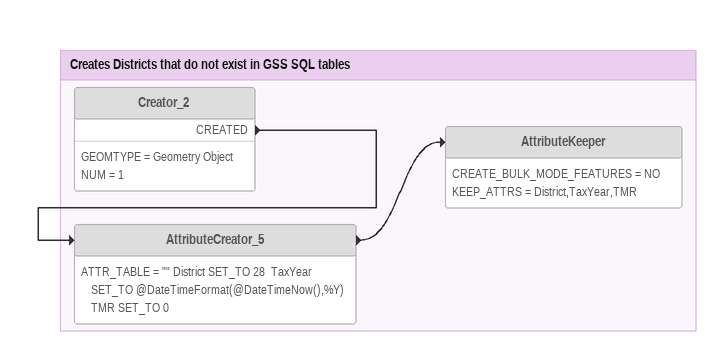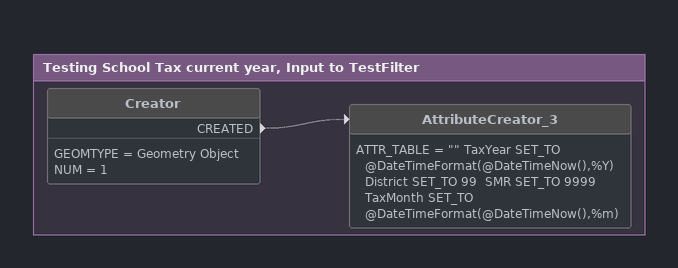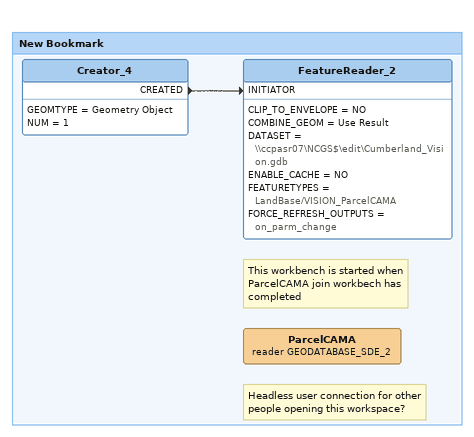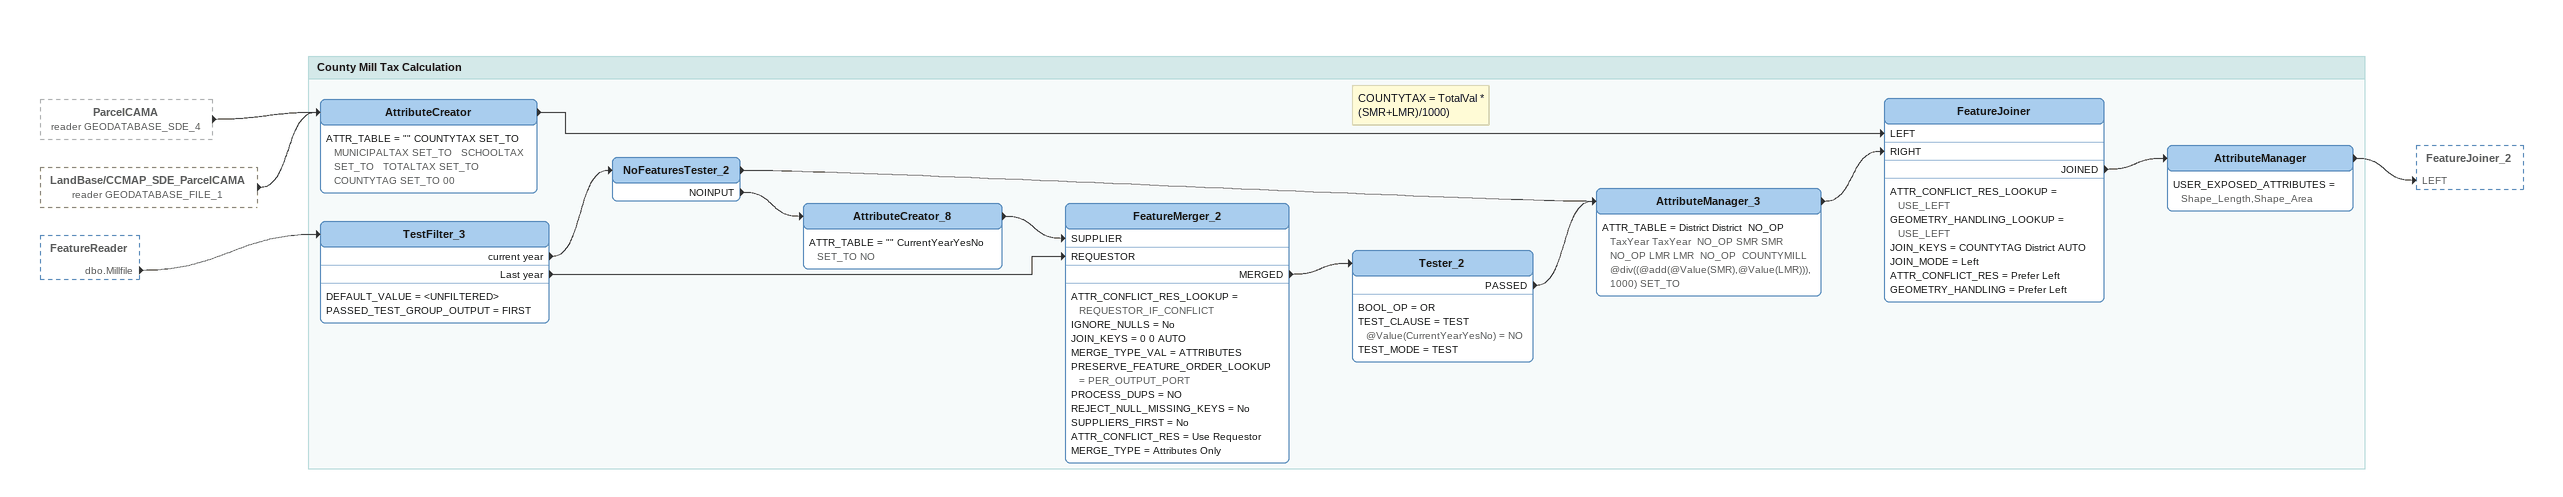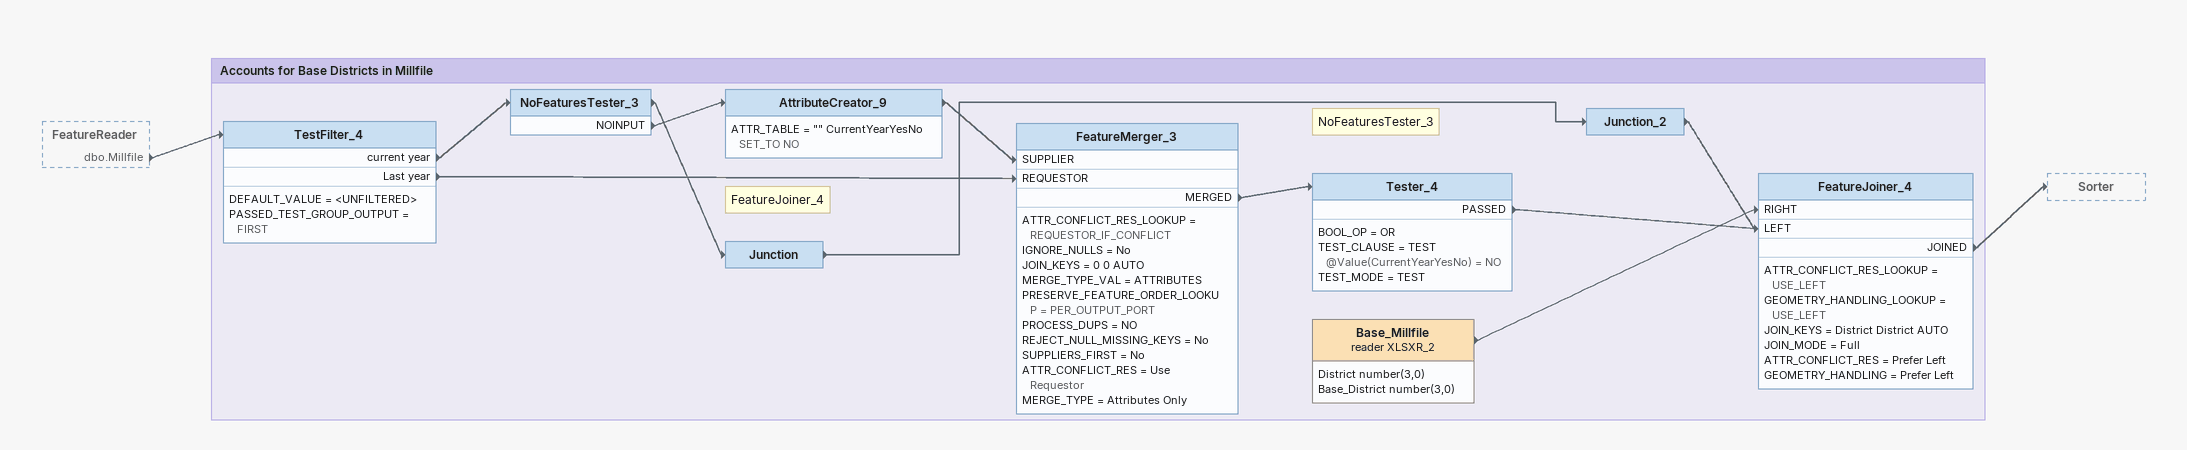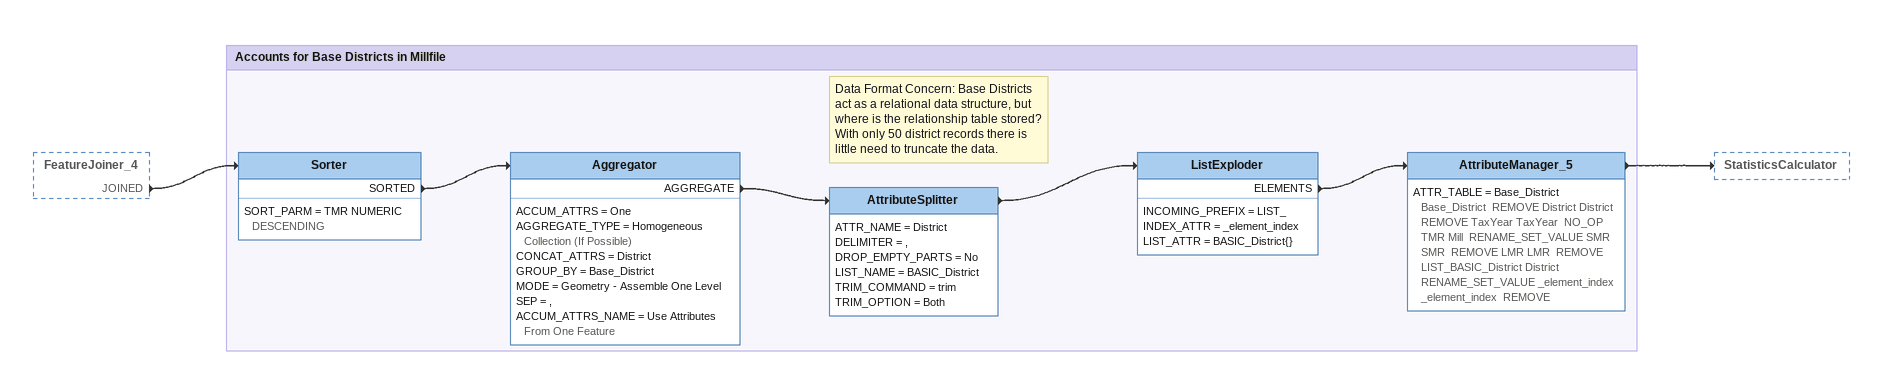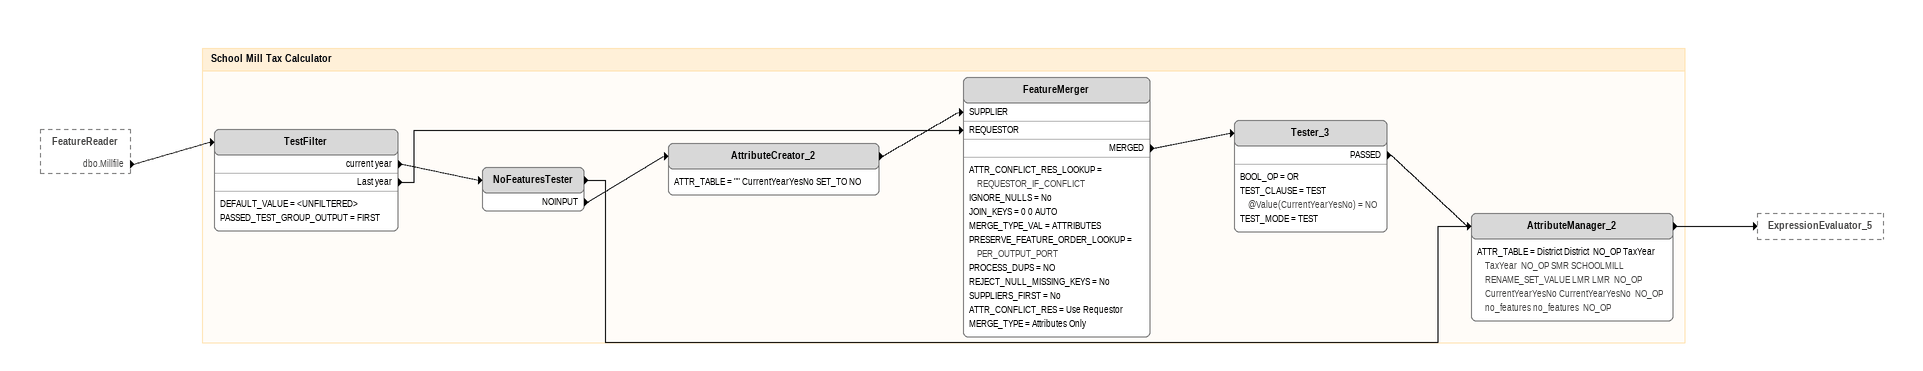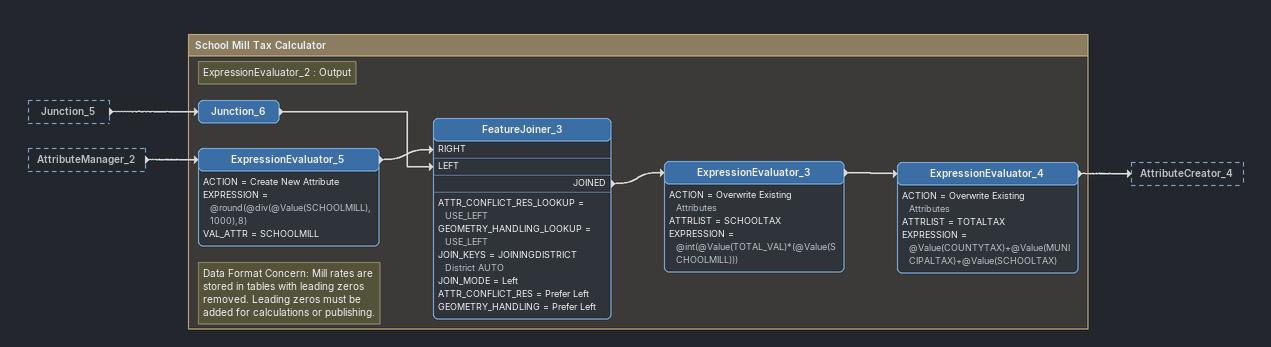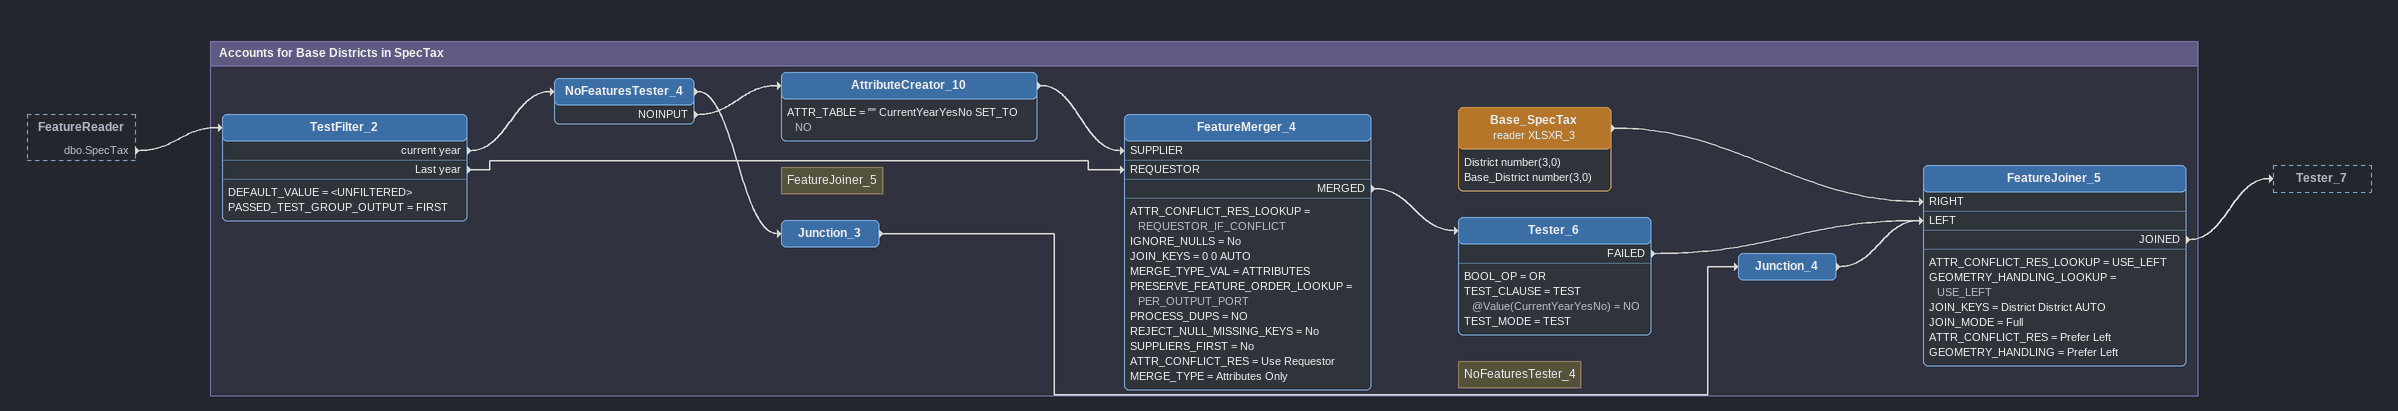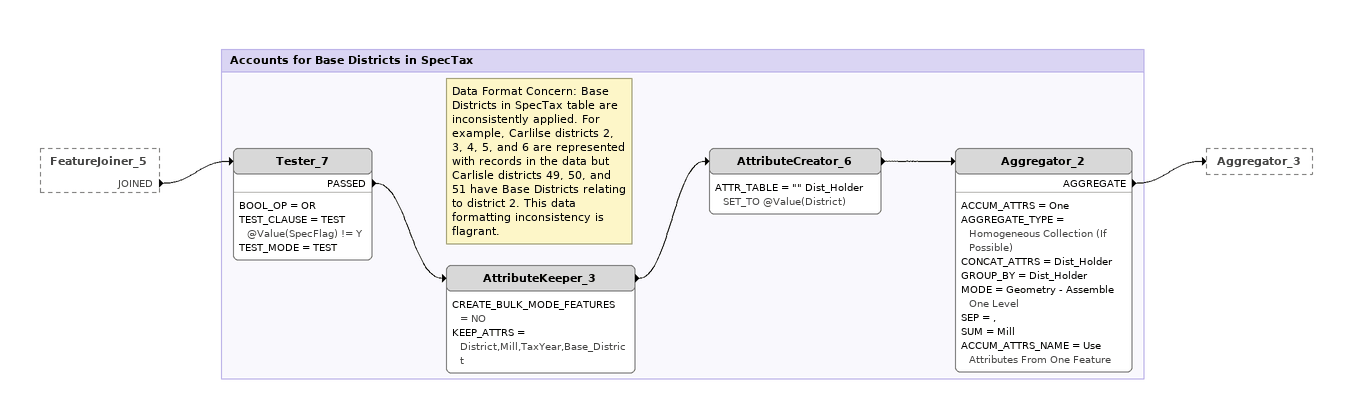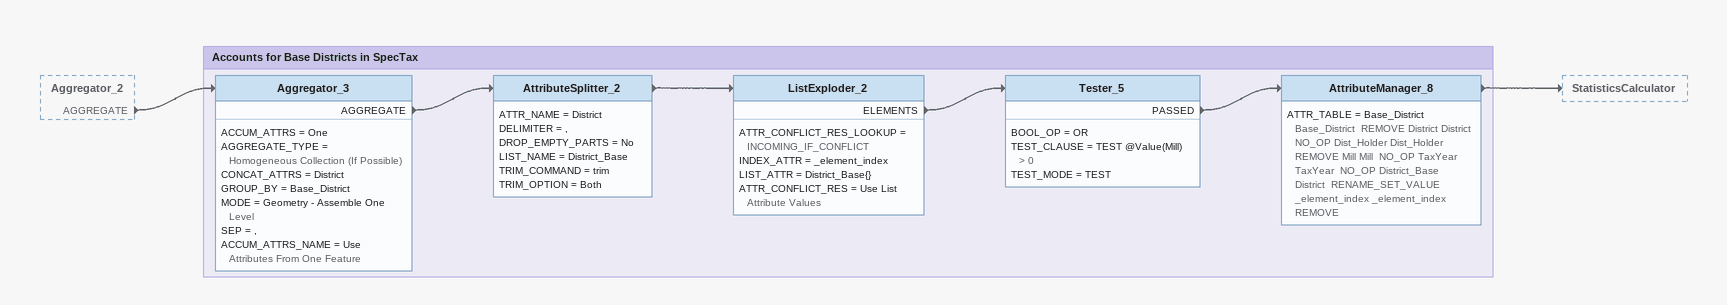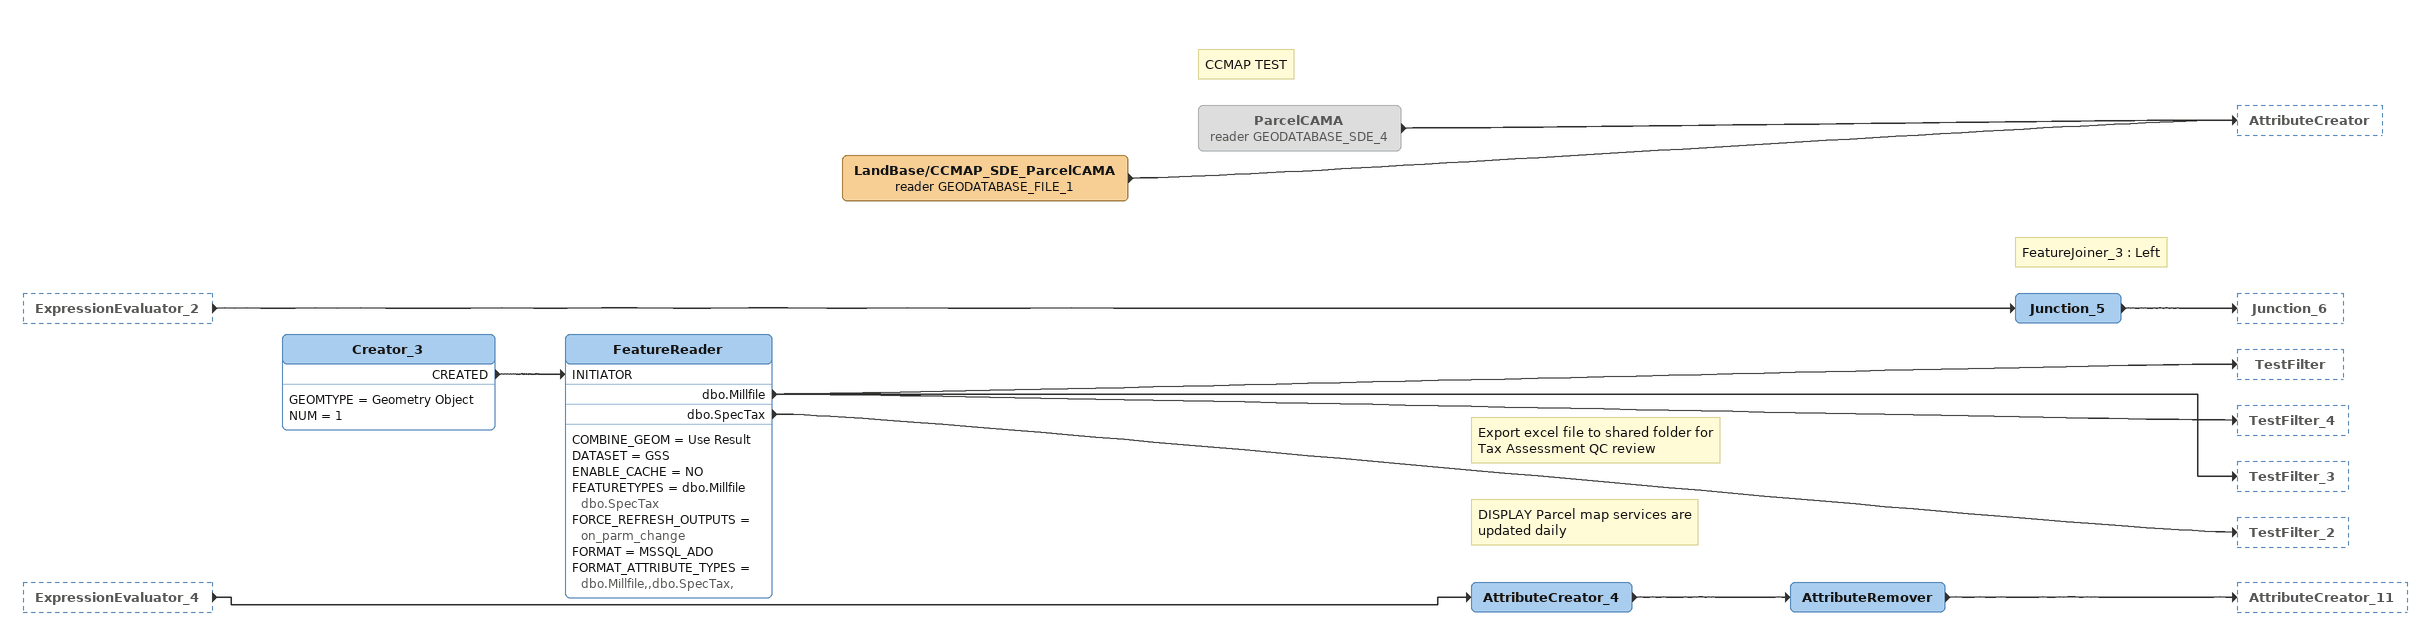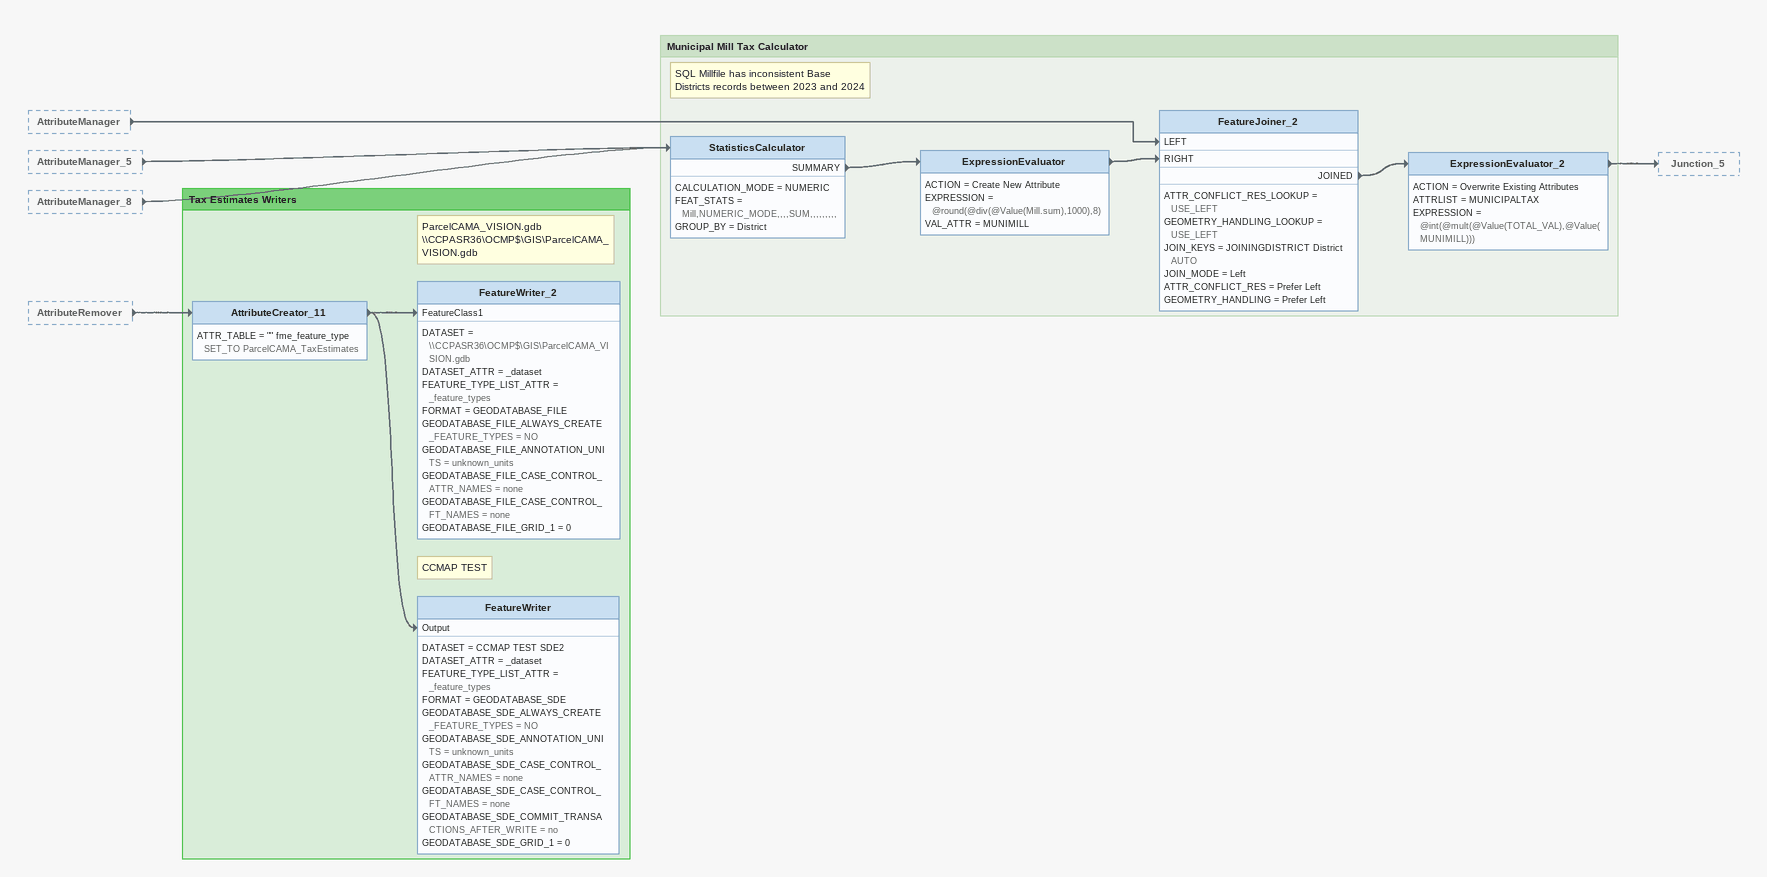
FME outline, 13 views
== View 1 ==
Bookmark: Creates Districts that do not exist in GSS SQL tables
Creator_2 [off]
    GEOMTYPE = Geometry Object
    NUM = 1
    CREATED -> AttributeCreator_5
AttributeCreator_5 [off]
    ATTR_TABLE = "" District SET_TO 28  TaxYear SET_TO @DateTimeFormat(@DateTimeNow(),%Y)  TMR SET_TO 0
    -> AttributeKeeper
AttributeKeeper [off]
    CREATE_BULK_MODE_FEATURES = NO
    KEEP_ATTRS = District,TaxYear,TMR

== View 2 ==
Bookmark: Testing School Tax current year, Input to TestFilter
Creator [off]
    GEOMTYPE = Geometry Object
    NUM = 1
    CREATED -> AttributeCreator_3 [off]
AttributeCreator_3 [off]
    ATTR_TABLE = "" TaxYear SET_TO @DateTimeFormat(@DateTimeNow(),%Y)  District SET_TO 99  SMR SET_TO 9999  TaxMonth SET_TO @DateTimeFormat(@DateTimeNow(),%m)

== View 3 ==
Bookmark: New Bookmark
Creator_4
    GEOMTYPE = Geometry Object
    NUM = 1
    CREATED -> FeatureReader_2 [INITIATOR]
FeatureReader_2
    CLIP_TO_ENVELOPE = NO
    COMBINE_GEOM = Use Result
    DATASET = \\ccpasr07\NCGS$\edit\Cumberland_Vision.gdb
    ENABLE_CACHE = NO
    FEATURETYPES = LandBase/VISION_ParcelCAMA
    FORCE_REFRESH_OUTPUTS = on_parm_change
Note: This workbench is started when ParcelCAMA join workbech has completed
Note: Headless user connection for other people opening this workspace?
ParcelCAMA (reader GEODATABASE_SDE_2)

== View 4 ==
ParcelCAMA (reader GEODATABASE_SDE_4) [outside]
    -> AttributeCreator
LandBase/CCMAP_SDE_ParcelCAMA (reader GEODATABASE_FILE_1) [outside]
    -> AttributeCreator
FeatureReader [outside]
    dbo.Millfile -> TestFilter_3

Bookmark: County Mill Tax Calculation
TestFilter_3
    DEFAULT_VALUE = <UNFILTERED>
    PASSED_TEST_GROUP_OUTPUT = FIRST
    current year -> NoFeaturesTester_2
    Last year -> FeatureMerger_2 [REQUESTOR]
NoFeaturesTester_2
    NOINPUT -> AttributeCreator_8
    -> AttributeManager_3
AttributeCreator_8
    ATTR_TABLE = "" CurrentYearYesNo SET_TO NO
    -> FeatureMerger_2 [SUPPLIER]
FeatureMerger_2
    ATTR_CONFLICT_RES_LOOKUP = REQUESTOR_IF_CONFLICT
    IGNORE_NULLS = No
    JOIN_KEYS = 0 0 AUTO
    MERGE_TYPE_VAL = ATTRIBUTES
    PRESERVE_FEATURE_ORDER_LOOKUP = PER_OUTPUT_PORT
    PROCESS_DUPS = NO
    REJECT_NULL_MISSING_KEYS = No
    SUPPLIERS_FIRST = No
    ATTR_CONFLICT_RES = Use Requestor
    MERGE_TYPE = Attributes Only
    MERGED -> Tester_2
Tester_2
    BOOL_OP = OR
    TEST_CLAUSE = TEST @Value(CurrentYearYesNo) = NO
    TEST_MODE = TEST
    PASSED -> AttributeManager_3
Note: COUNTYTAX = TotalVal * (SMR+LMR)/1000)
AttributeManager_3
    ATTR_TABLE = District District  NO_OP TaxYear TaxYear  NO_OP SMR SMR  NO_OP LMR LMR  NO_OP  COUNTYMILL @div((@add(@Value(SMR),@Value(LMR))),1000) SET_TO
    -> FeatureJoiner [RIGHT]
AttributeCreator
    ATTR_TABLE = "" COUNTYTAX SET_TO   MUNICIPALTAX SET_TO   SCHOOLTAX SET_TO   TOTALTAX SET_TO   COUNTYTAG SET_TO 00
    -> FeatureJoiner [LEFT]
FeatureJoiner
    ATTR_CONFLICT_RES_LOOKUP = USE_LEFT
    GEOMETRY_HANDLING_LOOKUP = USE_LEFT
    JOIN_KEYS = COUNTYTAG District AUTO
    JOIN_MODE = Left
    ATTR_CONFLICT_RES = Prefer Left
    GEOMETRY_HANDLING = Prefer Left
    JOINED -> AttributeManager
AttributeManager
    USER_EXPOSED_ATTRIBUTES = Shape_Length,Shape_Area
    -> FeatureJoiner_2 [LEFT]

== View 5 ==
FeatureReader [outside]
    dbo.Millfile -> TestFilter_4

Bookmark: Accounts for Base Districts in Millfile
TestFilter_4
    DEFAULT_VALUE = <UNFILTERED>
    PASSED_TEST_GROUP_OUTPUT = FIRST
    current year -> NoFeaturesTester_3
    Last year -> FeatureMerger_3 [REQUESTOR]
NoFeaturesTester_3
    NOINPUT -> AttributeCreator_9
    -> Junction
AttributeCreator_9
    ATTR_TABLE = "" CurrentYearYesNo SET_TO NO
    -> FeatureMerger_3 [SUPPLIER]
FeatureMerger_3
    ATTR_CONFLICT_RES_LOOKUP = REQUESTOR_IF_CONFLICT
    IGNORE_NULLS = No
    JOIN_KEYS = 0 0 AUTO
    MERGE_TYPE_VAL = ATTRIBUTES
    PRESERVE_FEATURE_ORDER_LOOKUP = PER_OUTPUT_PORT
    PROCESS_DUPS = NO
    REJECT_NULL_MISSING_KEYS = No
    SUPPLIERS_FIRST = No
    ATTR_CONFLICT_RES = Use Requestor
    MERGE_TYPE = Attributes Only
    MERGED -> Tester_4
Tester_4
    BOOL_OP = OR
    TEST_CLAUSE = TEST @Value(CurrentYearYesNo) = NO
    TEST_MODE = TEST
    PASSED -> FeatureJoiner_4 [LEFT]
Note: FeatureJoiner_4
Junction
    -> Junction_2
Note: NoFeaturesTester_3
Junction_2
    -> FeatureJoiner_4 [LEFT]
Base_Millfile (reader XLSXR_2)
    attributes: District number(3,0), Base_District number(3,0)
    -> FeatureJoiner_4 [RIGHT]
FeatureJoiner_4
    ATTR_CONFLICT_RES_LOOKUP = USE_LEFT
    GEOMETRY_HANDLING_LOOKUP = USE_LEFT
    JOIN_KEYS = District District AUTO
    JOIN_MODE = Full
    ATTR_CONFLICT_RES = Prefer Left
    GEOMETRY_HANDLING = Prefer Left
    JOINED -> Sorter

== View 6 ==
FeatureJoiner_4 [outside]
    JOINED -> Sorter

Bookmark: Accounts for Base Districts in Millfile
Sorter
    SORT_PARM = TMR NUMERIC DESCENDING
    SORTED -> Aggregator
Aggregator
    ACCUM_ATTRS = One
    AGGREGATE_TYPE = Homogeneous Collection (If Possible)
    CONCAT_ATTRS = District
    GROUP_BY = Base_District
    MODE = Geometry - Assemble One Level
    SEP = ,
    ACCUM_ATTRS_NAME = Use Attributes From One Feature
    AGGREGATE -> AttributeSplitter
Note: Data Format Concern: Base Districts act as a relational data structure, but where is the relationship table stored? With only 50 district records there is little need to truncate the data.
AttributeSplitter
    ATTR_NAME = District
    DELIMITER = ,
    DROP_EMPTY_PARTS = No
    LIST_NAME = BASIC_District
    TRIM_COMMAND = trim
    TRIM_OPTION = Both
    -> ListExploder
ListExploder
    INCOMING_PREFIX = LIST_
    INDEX_ATTR = _element_index
    LIST_ATTR = BASIC_District{}
    ELEMENTS -> AttributeManager_5
AttributeManager_5
    ATTR_TABLE = Base_District Base_District  REMOVE District District  REMOVE TaxYear TaxYear  NO_OP TMR Mill  RENAME_SET_VALUE SMR SMR  REMOVE LMR LMR  REMOVE LIST_BASIC_District District  RENAME_SET_VALUE _element_index _element_index  REMOVE
    -> StatisticsCalculator

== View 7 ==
FeatureReader [outside]
    dbo.Millfile -> TestFilter

Bookmark: School Mill Tax Calculator
TestFilter
    DEFAULT_VALUE = <UNFILTERED>
    PASSED_TEST_GROUP_OUTPUT = FIRST
    current year -> NoFeaturesTester
    Last year -> FeatureMerger [REQUESTOR]
NoFeaturesTester
    NOINPUT -> AttributeCreator_2
    -> AttributeManager_2
AttributeCreator_2
    ATTR_TABLE = "" CurrentYearYesNo SET_TO NO
    -> FeatureMerger [SUPPLIER]
FeatureMerger
    ATTR_CONFLICT_RES_LOOKUP = REQUESTOR_IF_CONFLICT
    IGNORE_NULLS = No
    JOIN_KEYS = 0 0 AUTO
    MERGE_TYPE_VAL = ATTRIBUTES
    PRESERVE_FEATURE_ORDER_LOOKUP = PER_OUTPUT_PORT
    PROCESS_DUPS = NO
    REJECT_NULL_MISSING_KEYS = No
    SUPPLIERS_FIRST = No
    ATTR_CONFLICT_RES = Use Requestor
    MERGE_TYPE = Attributes Only
    MERGED -> Tester_3
Tester_3
    BOOL_OP = OR
    TEST_CLAUSE = TEST @Value(CurrentYearYesNo) = NO
    TEST_MODE = TEST
    PASSED -> AttributeManager_2
AttributeManager_2
    ATTR_TABLE = District District  NO_OP TaxYear TaxYear  NO_OP SMR SCHOOLMILL  RENAME_SET_VALUE LMR LMR  NO_OP CurrentYearYesNo CurrentYearYesNo  NO_OP no_features no_features  NO_OP
    -> ExpressionEvaluator_5

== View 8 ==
Junction_5 [outside]
    -> Junction_6
AttributeManager_2 [outside]
    -> ExpressionEvaluator_5

Bookmark: School Mill Tax Calculator
Note: Data Format Concern: Mill rates are stored in tables with leading zeros removed. Leading zeros must be added for calculations or publishing.
ExpressionEvaluator_5
    ACTION = Create New Attribute
    EXPRESSION = @round(@div(@Value(SCHOOLMILL),1000),8)
    VAL_ATTR = SCHOOLMILL
    -> FeatureJoiner_3 [RIGHT]
Note: ExpressionEvaluator_2 : Output
Junction_6
    -> FeatureJoiner_3 [LEFT]
FeatureJoiner_3
    ATTR_CONFLICT_RES_LOOKUP = USE_LEFT
    GEOMETRY_HANDLING_LOOKUP = USE_LEFT
    JOIN_KEYS = JOININGDISTRICT District AUTO
    JOIN_MODE = Left
    ATTR_CONFLICT_RES = Prefer Left
    GEOMETRY_HANDLING = Prefer Left
    JOINED -> ExpressionEvaluator_3
ExpressionEvaluator_3
    ACTION = Overwrite Existing Attributes
    ATTRLIST = SCHOOLTAX
    EXPRESSION = @int(@Value(TOTAL_VAL)*(@Value(SCHOOLMILL)))
    -> ExpressionEvaluator_4
ExpressionEvaluator_4
    ACTION = Overwrite Existing Attributes
    ATTRLIST = TOTALTAX
    EXPRESSION = @Value(COUNTYTAX)+@Value(MUNICIPALTAX)+@Value(SCHOOLTAX)
    -> AttributeCreator_4

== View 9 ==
FeatureReader [outside]
    dbo.SpecTax -> TestFilter_2

Bookmark: Accounts for Base Districts in SpecTax
TestFilter_2
    DEFAULT_VALUE = <UNFILTERED>
    PASSED_TEST_GROUP_OUTPUT = FIRST
    current year -> NoFeaturesTester_4
    Last year -> FeatureMerger_4 [REQUESTOR]
NoFeaturesTester_4
    NOINPUT -> AttributeCreator_10
    -> Junction_3
AttributeCreator_10
    ATTR_TABLE = "" CurrentYearYesNo SET_TO NO
    -> FeatureMerger_4 [SUPPLIER]
FeatureMerger_4
    ATTR_CONFLICT_RES_LOOKUP = REQUESTOR_IF_CONFLICT
    IGNORE_NULLS = No
    JOIN_KEYS = 0 0 AUTO
    MERGE_TYPE_VAL = ATTRIBUTES
    PRESERVE_FEATURE_ORDER_LOOKUP = PER_OUTPUT_PORT
    PROCESS_DUPS = NO
    REJECT_NULL_MISSING_KEYS = No
    SUPPLIERS_FIRST = No
    ATTR_CONFLICT_RES = Use Requestor
    MERGE_TYPE = Attributes Only
    MERGED -> Tester_6
Tester_6
    BOOL_OP = OR
    TEST_CLAUSE = TEST @Value(CurrentYearYesNo) = NO
    TEST_MODE = TEST
    FAILED -> FeatureJoiner_5 [LEFT]
Note: FeatureJoiner_5
Junction_3
    -> Junction_4
Note: NoFeaturesTester_4
Junction_4
    -> FeatureJoiner_5 [LEFT]
Base_SpecTax (reader XLSXR_3)
    attributes: District number(3,0), Base_District number(3,0)
    -> FeatureJoiner_5 [RIGHT]
FeatureJoiner_5
    ATTR_CONFLICT_RES_LOOKUP = USE_LEFT
    GEOMETRY_HANDLING_LOOKUP = USE_LEFT
    JOIN_KEYS = District District AUTO
    JOIN_MODE = Full
    ATTR_CONFLICT_RES = Prefer Left
    GEOMETRY_HANDLING = Prefer Left
    JOINED -> Tester_7

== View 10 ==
FeatureJoiner_5 [outside]
    JOINED -> Tester_7

Bookmark: Accounts for Base Districts in SpecTax
Tester_7
    BOOL_OP = OR
    TEST_CLAUSE = TEST @Value(SpecFlag) != Y
    TEST_MODE = TEST
    PASSED -> AttributeKeeper_3
Note: Data Format Concern: Base Districts in SpecTax table are inconsistently applied. For example, Carlilse districts 2, 3, 4, 5, and 6 are represented with records in the data but Carlisle districts 49, 50, and 51 have Base Districts relating to district 2. This data formatting inconsistency is flagrant.
AttributeKeeper_3
    CREATE_BULK_MODE_FEATURES = NO
    KEEP_ATTRS = District,Mill,TaxYear,Base_District
    -> AttributeCreator_6
AttributeCreator_6
    ATTR_TABLE = "" Dist_Holder SET_TO @Value(District)
    -> Aggregator_2
Aggregator_2
    ACCUM_ATTRS = One
    AGGREGATE_TYPE = Homogeneous Collection (If Possible)
    CONCAT_ATTRS = Dist_Holder
    GROUP_BY = Dist_Holder
    MODE = Geometry - Assemble One Level
    SEP = ,
    SUM = Mill
    ACCUM_ATTRS_NAME = Use Attributes From One Feature
    AGGREGATE -> Aggregator_3

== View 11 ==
Aggregator_2 [outside]
    AGGREGATE -> Aggregator_3

Bookmark: Accounts for Base Districts in SpecTax
Aggregator_3
    ACCUM_ATTRS = One
    AGGREGATE_TYPE = Homogeneous Collection (If Possible)
    CONCAT_ATTRS = District
    GROUP_BY = Base_District
    MODE = Geometry - Assemble One Level
    SEP = ,
    ACCUM_ATTRS_NAME = Use Attributes From One Feature
    AGGREGATE -> AttributeSplitter_2
AttributeSplitter_2
    ATTR_NAME = District
    DELIMITER = ,
    DROP_EMPTY_PARTS = No
    LIST_NAME = District_Base
    TRIM_COMMAND = trim
    TRIM_OPTION = Both
    -> ListExploder_2
ListExploder_2
    ATTR_CONFLICT_RES_LOOKUP = INCOMING_IF_CONFLICT
    INDEX_ATTR = _element_index
    LIST_ATTR = District_Base{}
    ATTR_CONFLICT_RES = Use List Attribute Values
    ELEMENTS -> Tester_5
Tester_5
    BOOL_OP = OR
    TEST_CLAUSE = TEST @Value(Mill) > 0
    TEST_MODE = TEST
    PASSED -> AttributeManager_8
AttributeManager_8
    ATTR_TABLE = Base_District Base_District  REMOVE District District  NO_OP Dist_Holder Dist_Holder  REMOVE Mill Mill  NO_OP TaxYear TaxYear  NO_OP District_Base District  RENAME_SET_VALUE _element_index _element_index  REMOVE
    -> StatisticsCalculator

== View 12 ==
ExpressionEvaluator_2 [outside]
    -> Junction_5
ExpressionEvaluator_4 [outside]
    -> AttributeCreator_4
Creator_3
    GEOMTYPE = Geometry Object
    NUM = 1
    CREATED -> FeatureReader [INITIATOR]
FeatureReader
    COMBINE_GEOM = Use Result
    DATASET = GSS
    ENABLE_CACHE = NO
    FEATURETYPES = dbo.Millfile dbo.SpecTax
    FORCE_REFRESH_OUTPUTS = on_parm_change
    FORMAT = MSSQL_ADO
    FORMAT_ATTRIBUTE_TYPES = dbo.Millfile,,dbo.SpecTax,
    dbo.Millfile -> TestFilter
    dbo.Millfile -> TestFilter_4
    dbo.Millfile -> TestFilter_3
    dbo.SpecTax -> TestFilter_2
LandBase/CCMAP_SDE_ParcelCAMA (reader GEODATABASE_FILE_1)
    -> AttributeCreator
Note: CCMAP TEST
ParcelCAMA (reader GEODATABASE_SDE_4) [off]
    -> AttributeCreator
Note: FeatureJoiner_3 : Left
Junction_5
    -> Junction_6
Note: Export excel file to shared folder for Tax Assessment QC review
Note: DISPLAY Parcel map services are updated daily
AttributeCreator_4
    -> AttributeRemover
AttributeRemover
    -> AttributeCreator_11

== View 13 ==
AttributeManager [outside]
    -> FeatureJoiner_2 [LEFT]
AttributeManager_5 [outside]
    -> StatisticsCalculator
AttributeManager_8 [outside]
    -> StatisticsCalculator
AttributeRemover [outside]
    -> AttributeCreator_11

Bookmark: Municipal Mill Tax Calculator
Note: SQL Millfile has inconsistent Base Districts records between 2023 and 2024
StatisticsCalculator
    CALCULATION_MODE = NUMERIC
    FEAT_STATS = Mill,NUMERIC_MODE,,,,SUM,,,,,,,,,
    GROUP_BY = District
    SUMMARY -> ExpressionEvaluator
ExpressionEvaluator
    ACTION = Create New Attribute
    EXPRESSION = @round(@div(@Value(Mill.sum),1000),8)
    VAL_ATTR = MUNIMILL
    -> FeatureJoiner_2 [RIGHT]
FeatureJoiner_2
    ATTR_CONFLICT_RES_LOOKUP = USE_LEFT
    GEOMETRY_HANDLING_LOOKUP = USE_LEFT
    JOIN_KEYS = JOININGDISTRICT District AUTO
    JOIN_MODE = Left
    ATTR_CONFLICT_RES = Prefer Left
    GEOMETRY_HANDLING = Prefer Left
    JOINED -> ExpressionEvaluator_2
ExpressionEvaluator_2
    ACTION = Overwrite Existing Attributes
    ATTRLIST = MUNICIPALTAX
    EXPRESSION = @int(@mult(@Value(TOTAL_VAL),@Value(MUNIMILL)))
    -> Junction_5

Bookmark: Tax Estimates Writers
AttributeCreator_11
    ATTR_TABLE = "" fme_feature_type SET_TO ParcelCAMA_TaxEstimates
    -> FeatureWriter [Output]
    -> FeatureWriter_2 [FeatureClass1]
Note: ParcelCAMA_VISION.gdb / \\CCPASR36\OCMP$\GIS\ParcelCAMA_VISION.gdb
FeatureWriter_2
    DATASET = \\CCPASR36\OCMP$\GIS\ParcelCAMA_VISION.gdb
    DATASET_ATTR = _dataset
    FEATURE_TYPE_LIST_ATTR = _feature_types
    FORMAT = GEODATABASE_FILE
    GEODATABASE_FILE_ALWAYS_CREATE_FEATURE_TYPES = NO
    GEODATABASE_FILE_ANNOTATION_UNITS = unknown_units
    GEODATABASE_FILE_CASE_CONTROL_ATTR_NAMES = none
    GEODATABASE_FILE_CASE_CONTROL_FT_NAMES = none
    GEODATABASE_FILE_GRID_1 = 0
Note: CCMAP TEST
FeatureWriter
    DATASET = CCMAP TEST SDE2
    DATASET_ATTR = _dataset
    FEATURE_TYPE_LIST_ATTR = _feature_types
    FORMAT = GEODATABASE_SDE
    GEODATABASE_SDE_ALWAYS_CREATE_FEATURE_TYPES = NO
    GEODATABASE_SDE_ANNOTATION_UNITS = unknown_units
    GEODATABASE_SDE_CASE_CONTROL_ATTR_NAMES = none
    GEODATABASE_SDE_CASE_CONTROL_FT_NAMES = none
    GEODATABASE_SDE_COMMIT_TRANSACTIONS_AFTER_WRITE = no
    GEODATABASE_SDE_GRID_1 = 0
